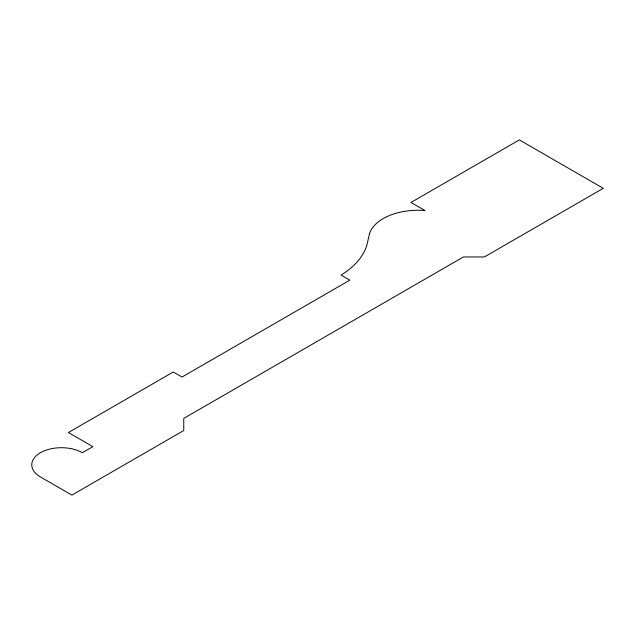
<?xml version="1.0" encoding="UTF-8"?>
<svg xmlns="http://www.w3.org/2000/svg" width="635" height="635" viewBox="0 0 635 635"><rect width="100%" height="100%" fill="white"/><g stroke="black" fill="none" stroke-linecap="round" stroke-linejoin="round"><path stroke-width="0.95" d="M369.514 233.712L367.871 240.705A101.37 58.523 0 0 1 341.074 275.114L349.814 280.162L182.015 377.039L173.276 371.991L68.405 432.538L92.877 446.667L82.383 452.723A29.662 17.129 0 0 0 40.442 452.723A29.662 17.129 0 0 0 40.442 476.941L71.898 495.102L183.761 430.522L183.761 418.409L463.423 256.953L484.394 256.953L603.25 188.333L519.351 139.898L410.988 202.462L424.966 210.534A49.324 28.48 0 0 0 369.514 233.712"/></g></svg>
